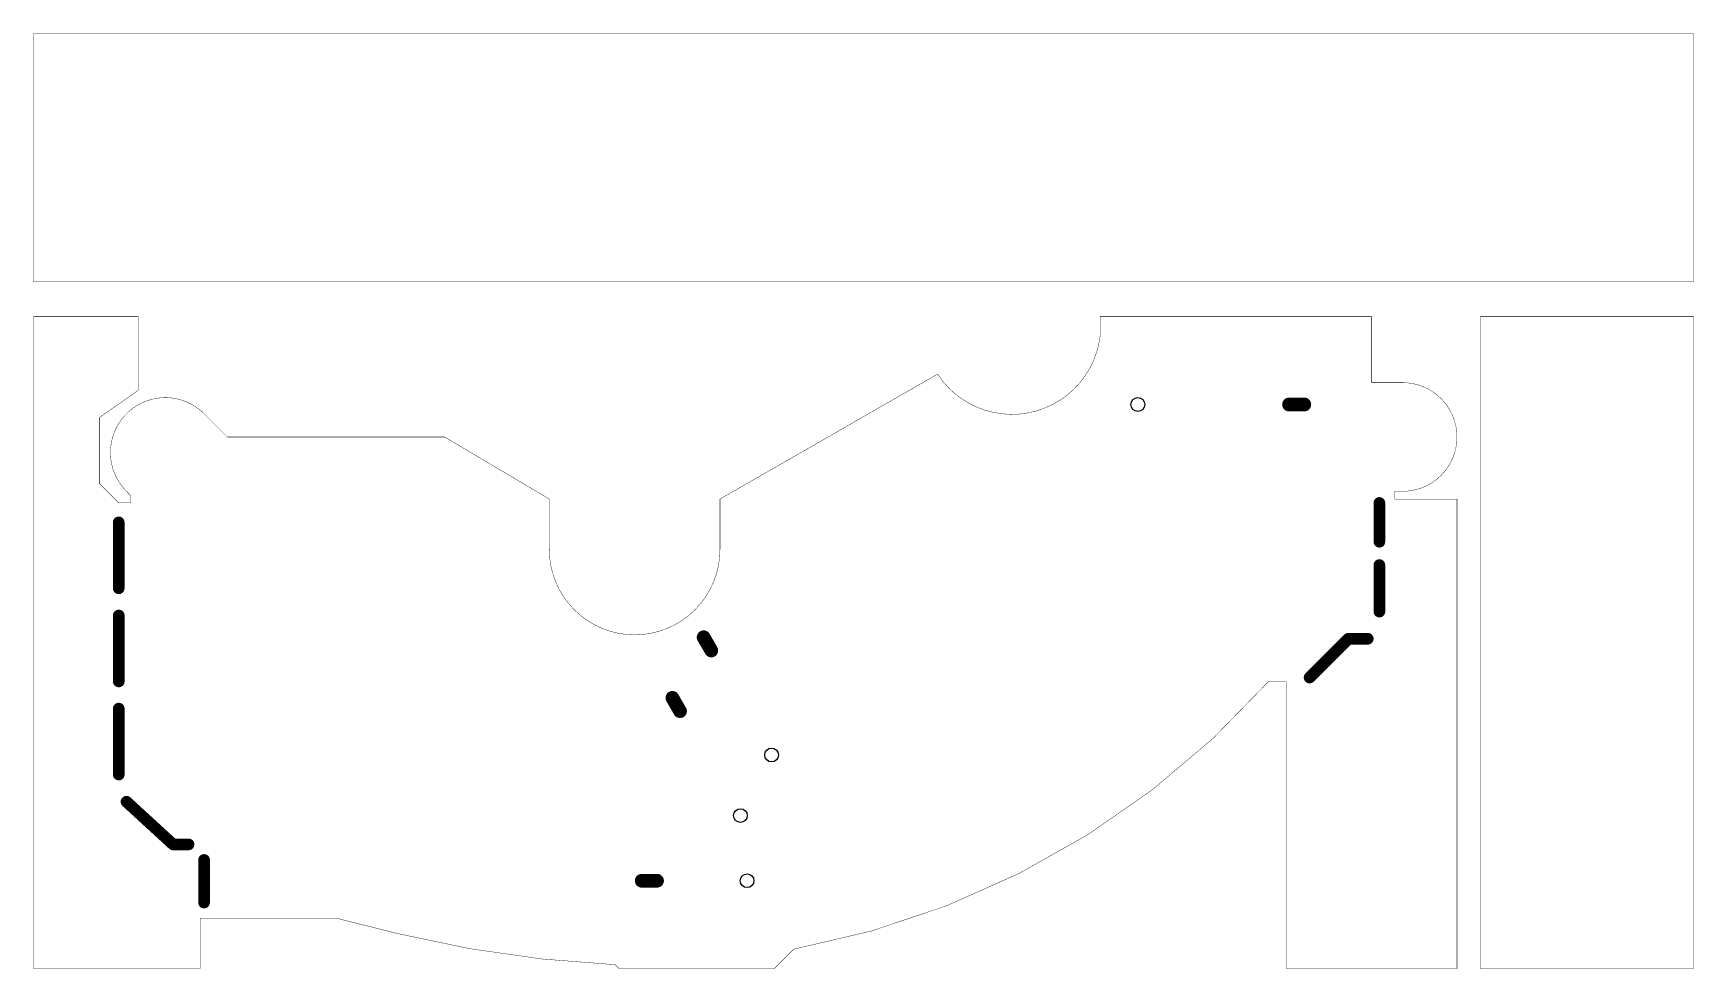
# Model space of a CAD drawing. Extents: x -39 to 69, y -56 to 5.
import ezdxf

# ---------------------------------------------------------------- set-up
doc = ezdxf.new("R2010")
doc.units = 0
doc.layers.add('20', color=31, linetype='CONTINUOUS')

msp = doc.modelspace()

# ---------------------------------------------------------------- linework, layer by layer
at = {"layer": '20'}
for points, const_width in [([(-39.37, 5.0864, 1), (-39.37, 5.0736)], 0.0127), ([(-39.3637, 5.08, 1), (-39.3764, 5.08)], 0.0127), ([(69.3483, 5.08, 1), (69.3357, 5.08)], 0.0127), ([(69.342, 5.0736, 1), (69.342, 5.0864)], 0.0127), ([(-39.3764, -11.176, 1), (-39.3637, -11.176)], 0.0127), ([(-39.37, -11.1697, 1), (-39.37, -11.1823)], 0.0127), ([(69.3357, -11.176, 1), (69.3483, -11.176)], 0.0127), ([(69.342, -11.1823, 1), (69.342, -11.1697)], 0.0127), ([(-39.3637, -13.462, 1), (-39.3764, -13.462)], 0.0127), ([(-39.37, -13.4557, 1), (-39.37, -13.4684)], 0.0127), ([(-32.5057, -13.462, 1), (-32.5183, -13.462)], 0.0127), ([(-32.512, -13.4684, 1), (-32.512, -13.4557)], 0.0127), ([(30.4864, -13.462, 1), (30.4736, -13.462)], 0.0127), ([(30.48, -13.4557, 1), (30.48, -13.4684)], 0.0127), ([(48.2664, -13.462, 1), (48.2537, -13.462)], 0.0127), ([(48.26, -13.4684, 1), (48.26, -13.4557)], 0.0127), ([(55.3783, -13.462, 1), (55.3657, -13.462)], 0.0127), ([(55.372, -13.4557, 1), (55.372, -13.4684)], 0.0127), ([(69.3483, -13.462, 1), (69.3357, -13.462)], 0.0127), ([(69.342, -13.4684, 1), (69.342, -13.4557)], 0.0127), ([(19.8374, -17.2212, 0.7002), (30.48, -14.732)], 0.0254), ([(30.4736, -14.732, 1), (30.4864, -14.732)], 0.0127), ([(30.4863, -14.7328, 1), (30.4737, -14.7312)], 0.0127), ([(19.8427, -17.2177, 1), (19.8321, -17.2247)], 0.0127), ([(19.8406, -17.2267, 1), (19.8342, -17.2157)], 0.0127), ([(-32.5183, -18.288, 1), (-32.5057, -18.288)], 0.0127), ([(-32.5084, -18.2932, 1), (-32.5156, -18.2828)], 0.0127), ([(48.26, -17.7736, 1), (48.26, -17.7864)], 0.0127), ([(48.2537, -17.78, 1), (48.2664, -17.78)], 0.0127), ([(50.292, -24.892, 1), (50.292, -17.78)], 0.0254), ([(50.292, -17.7736, 1), (50.292, -17.7864)], 0.0127), ([(50.292, -17.7864, 1), (50.292, -17.7736)], 0.0127), ([(-28.194, -19.812, 1), (-33.274, -24.892)], 0.0254), ([(42.8508, -18.986, 1), (42.8508, -19.436)], 0.45), ([(43.8508, -19.436, 1), (43.8508, -18.986)], 0.45), ([(-35.0457, -20.066, 1), (-35.0583, -20.066)], 0.0127), ([(-35.0556, -20.0608, 1), (-35.0484, -20.0712)], 0.0127), ([(-28.1895, -19.8075, 1), (-28.1985, -19.8165)], 0.0127), ([(-28.1985, -19.8165, 1), (-28.1895, -19.8075)], 0.0127), ([(-26.67, -21.3297, 1), (-26.67, -21.3424)], 0.0127), ([(-26.6745, -21.3405, 1), (-26.6655, -21.3315)], 0.0127), ([(-12.4428, -21.3305, 1), (-12.4492, -21.3415)], 0.0127), ([(-12.446, -21.3424, 1), (-12.446, -21.3297)], 0.0127), ([(-35.0475, -24.3795, 1), (-35.0565, -24.3885)], 0.0127), ([(-35.0583, -24.384, 1), (-35.0457, -24.384)], 0.0127), ([(-33.2695, -24.8875, 1), (-33.2785, -24.8965)], 0.0127), ([(-33.2785, -24.8965, 1), (-33.2695, -24.8875)], 0.0127), ([(49.784, -24.8856, 1), (49.784, -24.8984)], 0.0127), ([(49.7903, -24.892, 1), (49.7777, -24.892)], 0.0127), ([(50.292, -24.8856, 1), (50.292, -24.8984)], 0.0127), ([(50.292, -24.8984, 1), (50.292, -24.8856)], 0.0127), ([(-33.782, -25.6476, 1), (-33.782, -25.6604)], 0.0127), ([(-33.7865, -25.6585, 1), (-33.7775, -25.6495)], 0.0127), ([(-33.0137, -25.146, 1), (-33.0264, -25.146)], 0.0127), ([(-33.0264, -25.654, 1), (-33.0137, -25.654)], 0.0127), ([(-33.0245, -25.1505, 1), (-33.0155, -25.1415)], 0.0127), ([(-33.02, -25.6604, 1), (-33.02, -25.6476)], 0.0127), ([(-5.5816, -25.4, 1), (-5.5944, -25.4)], 0.0127), ([(-5.5912, -25.4055, 1), (-5.5848, -25.3945)], 0.0127), ([(5.5944, -25.4, 1), (5.5816, -25.4)], 0.0127), ([(5.5848, -25.3945, 1), (5.5912, -25.4055)], 0.0127), ([(48.9585, -25.654, 1), (48.5775, -25.654)], 0.381), ([(49.7777, -25.4, 1), (49.7903, -25.4)], 0.0127), ([(49.784, -25.3938, 1), (49.784, -25.4063)], 0.0125), ([(53.8544, -25.4, 1), (53.8417, -25.4)], 0.0127), ([(53.848, -25.4063, 1), (53.848, -25.3938)], 0.0125), ([(-33.5915, -26.924, 1), (-33.9725, -26.924)], 0.381), ([(48.5775, -28.194, 1), (48.9585, -28.194)], 0.381), ([(-5.5816, -28.702, 1), (-5.5944, -28.702)], 0.0127), ([(-5.5944, -28.702, 1), (-5.5816, -28.702)], 0.0127), ([(-5.588, -28.702, 1), (5.588, -28.702)], 0.0254), ([(5.5944, -28.702, 1), (5.5816, -28.702)], 0.0127), ([(5.5816, -28.702, 1), (5.5944, -28.702)], 0.0127), ([(48.9585, -29.718, 1), (48.5775, -29.718)], 0.381), ([(-33.9725, -31.242, 1), (-33.5915, -31.242)], 0.381), ([(48.5775, -32.766, 1), (48.9585, -32.766)], 0.381), ([(-33.5915, -33.02, 1), (-33.9725, -33.02)], 0.381), ([(4.7131, -34.3333, 1), (4.3234, -34.5583)], 0.45), ([(46.736, -34.3535, 1), (46.736, -34.7345)], 0.381), ([(46.8707, -34.6787, 1), (46.6013, -34.4093)], 0.381), ([(48.006, -34.7345, 1), (48.006, -34.3535)], 0.381), ([(4.8234, -35.4243, 1), (5.2131, -35.1993)], 0.45), ([(44.0613, -36.9493, 1), (44.3307, -37.2187)], 0.381), ([(-33.9725, -37.338, 1), (-33.5915, -37.338)], 0.381), ([(2.6668, -38.3028, 1), (2.2771, -38.5278)], 0.45), ([(10.414, -54.864, 0.1673), (41.5173, -37.338)], 0.025), ([(41.5173, -37.3317, 1), (41.5173, -37.3443)], 0.0125), ([(41.522, -37.3421, 1), (41.5126, -37.3339)], 0.0125), ([(42.6784, -37.338, 1), (42.6657, -37.338)], 0.0127), ([(42.672, -37.3443, 1), (42.672, -37.3317)], 0.0125), ([(-33.5915, -39.116, 1), (-33.9725, -39.116)], 0.381), ([(2.7771, -39.3938, 1), (3.1668, -39.1688)], 0.45), ([(-33.9725, -43.434, 1), (-33.5915, -43.434)], 0.381), ([(-33.1453, -45.0716, 1), (-33.4027, -45.3524)], 0.381), ([(-30.226, -47.8155, 1), (-30.226, -48.1965)], 0.381), ([(-30.3547, -48.1464, 1), (-30.0973, -47.8656)], 0.381), ([(-29.21, -48.1965, 1), (-29.21, -47.8155)], 0.381), ([(-28.0035, -49.022, 1), (-28.3845, -49.022)], 0.381), ([(0.4656, -50.16, 1), (0.4656, -50.61)], 0.45), ([(1.4656, -50.61, 1), (1.4656, -50.16)], 0.45), ([(-28.3845, -51.816, 1), (-28.0035, -51.816)], 0.381), ([(-28.4416, -52.832, 1), (-28.4544, -52.832)], 0.0127), ([(-28.448, -52.8257, 1), (-28.448, -52.8383)], 0.0127), ([(-19.5565, -52.8258, 1), (-19.5595, -52.8382)], 0.0127), ([(-19.558, -52.8383, 1), (-19.558, -52.8257)], 0.0127), ([(-15.494, -53.848, 0.048), (-1.27, -55.88)], 0.0254), ([(-15.4925, -53.8418, 1), (-15.4955, -53.8542)], 0.0127), ([(-15.4955, -53.8542, 1), (-15.4925, -53.8418)], 0.0127), ([(10.4129, -54.8579, 1), (10.4151, -54.8701)], 0.0125), ([(10.4185, -54.8685, 1), (10.4095, -54.8595)], 0.0127), ([(-39.3764, -56.134, 1), (-39.3637, -56.134)], 0.0127), ([(-39.37, -56.1277, 1), (-39.37, -56.1403)], 0.0127), ([(-28.4544, -56.134, 1), (-28.4416, -56.134)], 0.0127), ([(-28.448, -56.1403, 1), (-28.448, -56.1277)], 0.0127), ([(-1.2655, -55.8755, 1), (-1.2745, -55.8845)], 0.0127), ([(-1.2703, -55.8863, 1), (-1.2697, -55.8737)], 0.0127), ([(-1.016, -56.1277, 1), (-1.016, -56.1403)], 0.0127), ([(-1.0205, -56.1385, 1), (-1.0115, -56.1295)], 0.0127), ([(9.1395, -56.1295, 1), (9.1485, -56.1385)], 0.0127), ([(9.144, -56.1403, 1), (9.144, -56.1277)], 0.0127), ([(42.672, -56.1277, 1), (42.672, -56.1403)], 0.0127), ([(42.6657, -56.134, 1), (42.6784, -56.134)], 0.0127), ([(53.8417, -56.134, 1), (53.8544, -56.134)], 0.0127), ([(53.848, -56.1403, 1), (53.848, -56.1277)], 0.0127), ([(55.372, -56.1277, 1), (55.372, -56.1403)], 0.0127), ([(55.3657, -56.134, 1), (55.3783, -56.134)], 0.0127), ([(69.3357, -56.134, 1), (69.3483, -56.134)], 0.0127), ([(69.342, -56.1403, 1), (69.342, -56.1277)], 0.0127)]:
    msp.add_lwpolyline(points, format="xyb", dxfattribs=dict(at, const_width=const_width))
for points, const_width in [([(69.342, 5.08), (-39.37, 5.08)], 0.0254), ([(-39.37, 5.08), (-39.37, -11.176)], 0.0254), ([(69.342, -11.176), (69.342, 5.08)], 0.0254), ([(-39.37, -11.176), (69.342, -11.176)], 0.0254), ([(-39.37, -56.134), (-39.37, -13.462)], 0.0254), ([(-32.512, -13.462), (-39.37, -13.462)], 0.0254), ([(-32.512, -18.288), (-32.512, -13.462)], 0.0254), ([(30.48, -14.732), (30.48, -13.462)], 0.0254), ([(30.48, -13.462), (48.26, -13.462)], 0.0254), ([(48.26, -17.78), (48.26, -13.462)], 0.0254), ([(55.372, -13.462), (55.372, -56.134)], 0.0254), ([(69.342, -13.462), (55.372, -13.462)], 0.0254), ([(69.342, -56.134), (69.342, -13.462)], 0.0254), ([(5.588, -25.4), (19.8374, -17.2212)], 0.0254), ([(-35.052, -20.066), (-32.512, -18.288)], 0.0254), ([(50.292, -17.78), (48.26, -17.78)], 0.0254), ([(43.8508, -19.211), (42.8508, -19.211)], 0.9), ([(-35.052, -24.384), (-35.052, -20.066)], 0.0254), ([(-28.194, -19.812), (-26.67, -21.336)], 0.0254), ([(-26.67, -21.336), (-12.446, -21.336)], 0.0254), ([(-12.446, -21.336), (-5.588, -25.4)], 0.0254), ([(-33.782, -25.654), (-35.052, -24.384)], 0.0254), ([(-33.274, -24.892), (-33.02, -25.146)], 0.0254), ([(50.292, -24.892), (49.784, -24.892)], 0.0254), ([(49.784, -24.892), (49.784, -25.4)], 0.0254), ([(-33.02, -25.654), (-33.782, -25.654)], 0.0254), ([(-33.02, -25.146), (-33.02, -25.654)], 0.0254), ([(-5.588, -28.702), (-5.588, -25.4)], 0.0254), ([(5.588, -28.702), (5.588, -25.4)], 0.0254), ([(48.768, -28.194), (48.768, -25.654)], 0.762), ([(49.784, -25.4), (53.848, -25.4)], 0.025), ([(53.848, -56.134), (53.848, -25.4)], 0.0254), ([(-33.782, -26.924), (-33.782, -31.242)], 0.762), ([(48.768, -32.766), (48.768, -29.718)], 0.762), ([(-33.782, -33.02), (-33.782, -37.338)], 0.762), ([(4.5182, -34.4458), (5.0182, -35.3118)], 0.9), ([(44.196, -37.084), (46.736, -34.544)], 0.762), ([(48.006, -34.544), (46.736, -34.544)], 0.762), ([(2.472, -38.4153), (2.972, -39.2813)], 0.9), ([(42.672, -37.338), (41.5173, -37.338)], 0.025), ([(42.672, -37.338), (42.672, -56.134)], 0.0254), ([(-33.782, -39.116), (-33.782, -43.434)], 0.762), ([(-33.274, -45.212), (-30.226, -48.006)], 0.762), ([(-30.226, -48.006), (-29.21, -48.006)], 0.762), ([(-28.194, -49.022), (-28.194, -51.816)], 0.762), ([(0.4656, -50.385), (1.4656, -50.385)], 0.9), ([(-19.558, -52.832), (-28.448, -52.832)], 0.0254), ([(-28.448, -52.832), (-28.448, -56.134)], 0.0254), ([(-15.494, -53.848), (-19.558, -52.832)], 0.0254), ([(9.144, -56.134), (10.414, -54.864)], 0.0254), ([(-39.37, -56.134), (-28.448, -56.134)], 0.0254), ([(-1.016, -56.134), (-1.27, -55.88)], 0.0254), ([(-1.016, -56.134), (9.144, -56.134)], 0.0254), ([(42.672, -56.134), (53.848, -56.134)], 0.0254), ([(55.372, -56.134), (69.342, -56.134)], 0.0254)]:
    msp.add_lwpolyline(points, dxfattribs=dict(at, const_width=const_width))
for centre in [(32.9508, -19.211), (8.9682, -42.1534), (6.922, -46.1229), (7.3656, -50.385)]:
    msp.add_circle(centre, 0.45, dxfattribs=at)

doc.saveas('drawing.dxf')
